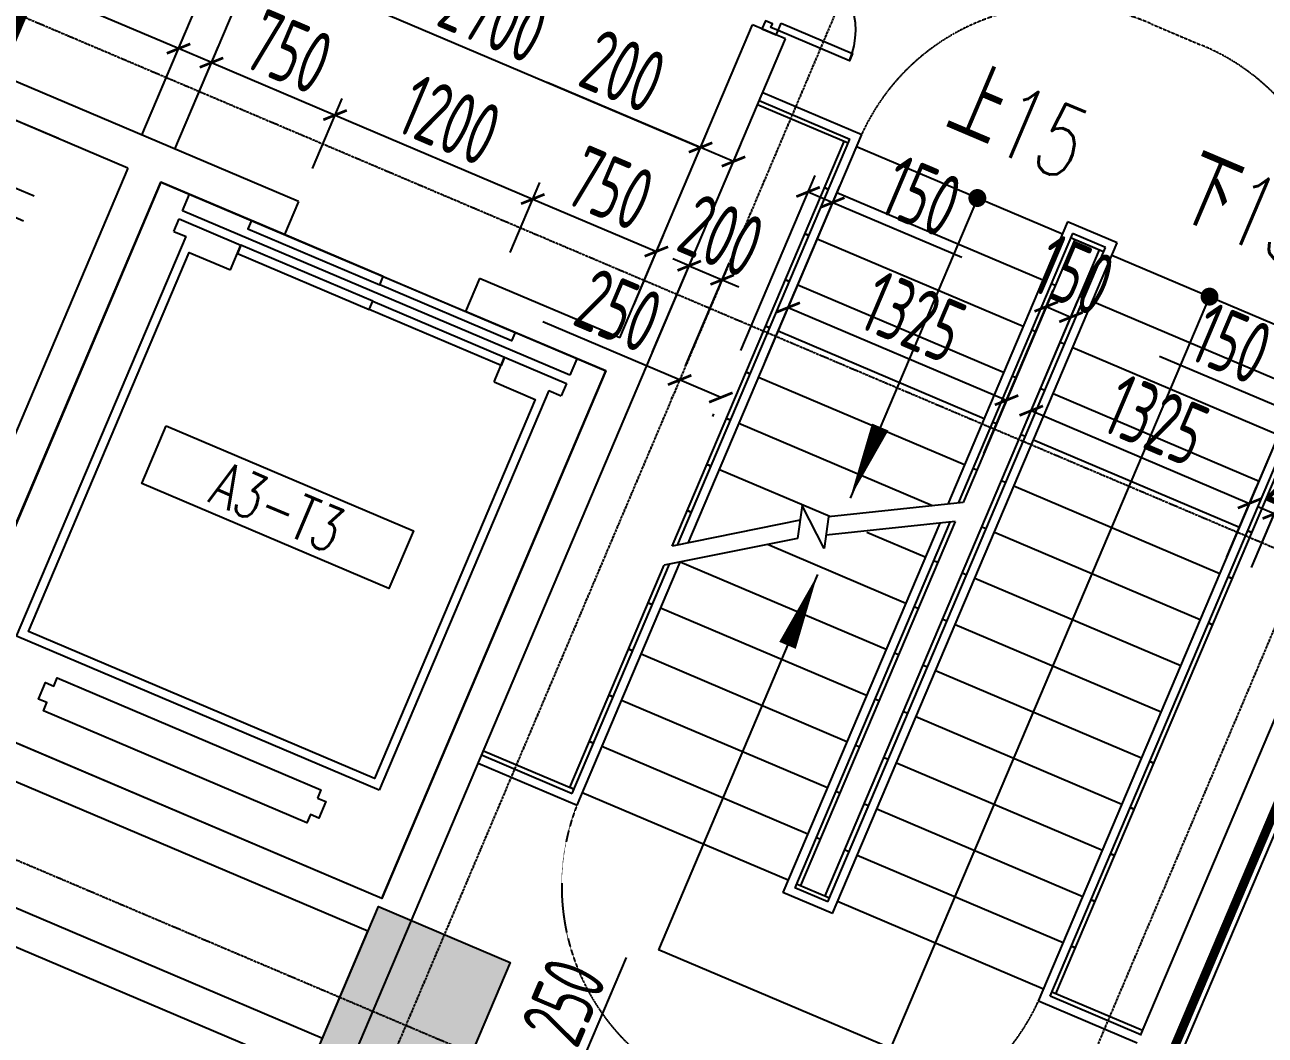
# Model space of a CAD drawing. Extents: x -3523 to 12007717, y -6694179 to 21431.
# Drawn here: x 11976031 to 11982960, y -6436198 to -6430555 of the extents above; entities that cross this region are included whole.
import ezdxf
from ezdxf.enums import TextEntityAlignment as Align
from ezdxf.xclip import XClip

# ---------------------------------------------------------------- set-up
doc = ezdxf.new("R2010")
doc.units = 0
doc.header["$LTSCALE"] = 10
doc.header["$MEASUREMENT"] = 0
doc.header["$XCLIPFRAME"] = 0
for name, pattern in [('A3-RG-axis-100$0$CENTER', [2, 1.25, -0.25, 0.25, -0.25]), ('A3-RI-4F$0$DASH', [0.35, 0.25, -0.1]), ('A3-RV-4F$0$HIDDEN2', [0.1875, 0.125, -0.0625]), ('DASHED2', [0.375, 0.25, -0.125])]:
    doc.linetypes.add(name, pattern=pattern)
for name, color, linetype in [('A-CLOD', 200, 'Continuous'), ('A3-RB-4F-100$0$A-DIMS-100', 1, 'Continuous'), ('A3-RG-axis-100$0$A-GRID', 1, 'A3-RG-axis-100$0$CENTER'), ('A3-RI-4F$0$$0$A-DIMS-150', 1, 'Continuous'), ('A3-RI-4F$0$A-DOOR', 32, 'Continuous'), ('A3-RI-4F$0$A-EVTR', 3, 'Continuous'), ('A3-RI-4F$0$A-FLOR', 2, 'Continuous'), ('A3-RI-4F$0$A-WALL', 7, 'Continuous'), ('A3-RI-4F$0$A-WALL-FINI', 95, 'Continuous'), ('A3-RS-1F$0$A-HATH-GRAY', 8, 'Continuous'), ('A3-RS-1F$0$A-WALL', 7, 'Continuous'), ('A3-RV-4F$0$A-STRS', 50, 'Continuous'), ('A3-RV-4F$0$A-STRS-HRAL', 80, 'Continuous'), ('A3-RV-4F$0$A-SYMB-STRS', 1, 'Continuous'), ('A3-SYMB-4F-100$0$A-SYMB', 4, 'Continuous'), ('A3-SYMB-4F-100$0$A-SYMB-NAME', 4, 'Continuous'), ('A3-SYMB-4F-100$0$A-SYMB-NAME-E', 4, 'Continuous'), ('A3-SYMB-4F-100$0$A-SYMB-NUMB-T', 4, 'Continuous'), ('A3-SYMB-4F-100$0$A-SYMB-STRS', 1, 'Continuous')]:
    doc.layers.add(name, color=color, linetype=linetype)
doc.styles.add('A3-RB-4F-100$0$XD2008', font='xd-hzs.shx', dxfattribs={"width": 0.7, "bigfont": 'xd-hztxt.shx'})
doc.styles.add('A3-RI-4F$0$Standard', font='')
doc.styles.add('A3-SYMB-4F-100$0$ECADI-TXT', font='simplex.shx', dxfattribs={"bigfont": 'hztxt.shx'})
doc.styles.get('A3-RI-4F$0$Standard').set_extended_font_data('SimSun')
doc.dimstyles.new('A3-RB-4F-100$0$XD100$0', dxfattribs={"dimscale": 100, "dimtxt": 3.5, "dimasz": 1, "dimexe": 1, "dimexo": 2, "dimgap": 0.5, "dimtad": 1, "dimdec": 0, "dimdsep": 46, "dimtxsty": 'A3-RB-4F-100$0$XD2008', "dimblk1": 'A3-RB-4F-100$0$_ARCHTICK', "dimblk2": 'A3-RB-4F-100$0$_ARCHTICK', "dimsah": 1, "dimcen": 2.5, "dimclrt": 4, "dimaunit": 1, "dimadec": 0, "dimazin": 0, "dimtfac": 1, "dimtdec": 0, "dimtix": 1, "dimtmove": 0, "dimatfit": 3, "dimfxl": 0, "dimtolj": 1, "dimtzin": 0, "dimarcsym": 0})

# ---------------------------------------------------------------- blocks, each defined once
blk = doc.blocks.new('A3-RI-4F$0$kt1')
at = {"layer": 'A3-RI-4F$0$A-EVTR', "color": 3}
for p, q in [((1382.1, 3669.5), (1469.3, 3718.4)), ((1273, 3608.4), (1338.5, 3645.1)), ((1273, 3608.4), (1309.7, 3543)), ((1338.5, 3645.1), (1521.8, 3318)), ((2531.3, 1619.7), (1382.1, 3669.5)), ((-805.6, 2357.1), (1309.7, 3543)), ((1391, 3244.6), (1521.8, 3318)), ((270.3, 438.1), (-805.6, 2357.1)), ((2173.4, 1849), (2304.3, 1922.3)), ((2304.3, 1922.3), (2487.6, 1595.2)), ((2618.5, 1668.6), (2531.3, 1619.7)), ((2385.5, 1624), (270.3, 438.1)), ((2385.5, 1624), (2422.2, 1558.6)), ((2487.6, 1595.2), (2422.2, 1558.6))]:
    blk.add_line(p, q, dxfattribs=at)
for points in [[(-1407.6, 2306.2), (1383.7, 3871.1), (2704.1, 1515.9), (-87.2, -48.9)], [(2000.3, 2669.1), (2043.9, 2693.5), (1652.7, 3391.3), (1609.1, 3366.9)], [(1869.4, 2595.7), (1913, 2620.2), (1521.8, 3318), (1478.2, 3293.5)], [(2000.3, 2669.1), (2043.9, 2693.5), (2435.1, 1995.7), (2391.5, 1971.2)], [(1869.4, 2595.7), (1913, 2620.2), (2304.3, 1922.3), (2260.6, 1897.9)], [(-29.1, 614.2), (-4.6, 570.6), (-91.9, 521.7), (-116.3, 565.3), (-159.9, 540.9), (-942.3, 1936.5), (-898.7, 1961), (-923.2, 2004.6), (-836, 2053.5), (-811.5, 2009.9), (-767.9, 2034.3), (14.5, 638.7)]]:
    blk.add_lwpolyline(points, close=True, dxfattribs=at)
blk.add_lwpolyline([(2173.4, 1849), (2295.7, 1630.9), (289.4, 506.2), (-737.5, 2338), (1268.7, 3462.7), (1391, 3244.6)], dxfattribs=at)
blk = doc.blocks.new('A3-RI-4F$0$J-子母门-1300')
for points in [[(-72.9, 86.7), (-72.9, 899.2), (-29.6, 899.2), (-29.6, 86.7)], [(1129.6, 86.7), (1129.6, 520), (1172.9, 520), (1172.9, 86.7)], [(-100, 86.7), (-72.9, 86.7), (-72.9, 43.3), (-51.2, 43.3), (-51.2, 0), (-100, 0)], [(1200, 86.7), (1172.9, 86.7), (1172.9, 43.3), (1151.2, 43.3), (1151.2, 0), (1200, 0)]]:
    blk.add_lwpolyline(points, close=True)
for centre, radius, start, end in [((-72.9, 86.7), 812.5, 0, 90), ((1172.9, 86.7), 433.3, 90, 180)]:
    blk.add_arc(centre, radius, start, end)
at = {"layer": 'Defpoints', "style": 'A3-RI-4F$0$Standard'}
blk.add_text('1300', height=175, rotation=360, dxfattribs=at).set_placement((104.6, 72))
blk = doc.blocks.new('A3-RI-4F')
at = {"layer": 'A3-RI-4F$0$$0$A-DIMS-150'}
blk.add_line((11981896.5, -6431753.9), (11982034.6, -6431812.5), dxfattribs=at)
at = {"layer": 'A3-RI-4F$0$A-FLOR', "linetype": 'A3-RI-4F$0$DASH', "const_width": 50}
blk.add_lwpolyline([(11907835.3, -6369053.3), (11897656.1, -6393034), (11898128.3, -6393234.3, -0.084697), (11913933.8, -6391266.8), (11915314, -6394764.5, -0.031408), (11917936.9, -6393922), (11918378.7, -6395666.9), (11918415.6, -6395812.3, -0.137995), (11924069.8, -6395802.9), (11938272.6, -6400392.8, -0.63707), (11939156.2, -6407589.3), (11916413.2, -6421800.6), (11915152.9, -6424769.9), (11915014, -6425097), (11914547.2, -6426196.6), (11920044.1, -6428529.9), (11921412.2, -6425308.5), (11977074.7, -6448935.7), (11985123.7, -6429973.3), (11973295.2, -6424952.4), (11972791.6, -6425444.7)], format="xyb", dxfattribs=at)
at = {"layer": 'A3-RI-4F$0$A-WALL'}
for p, q in [((11977559.2, -6431542.3), (11973969.3, -6430018.5)), ((11976606.6, -6431355.2), (11973891.1, -6430202.6)), ((11979354.3, -6432304.3), (11980096.7, -6430555.3)), ((11980280.8, -6430633.5), (11980096.7, -6430555.3)), ((11977877.8, -6436294.6), (11980280.8, -6430633.5)), ((11976606.6, -6431355.2), (11975024.2, -6435083.3)), ((11976790.7, -6431433.4), (11975540.4, -6434379)), ((11977481.1, -6431726.4), (11976790.7, -6431433.4)), ((11977559.2, -6431542.3), (11977481.1, -6431726.4)), ((11982263.1, -6436200.6), (11984080, -6431920.3)), ((11978571.8, -6431972.1), (11978493.6, -6432156.2)), ((11979354.3, -6432304.3), (11978571.8, -6431972.1)), ((11982447.2, -6436278.8), (11984264.1, -6431998.4)), ((11979276.2, -6432488.4), (11978493.6, -6432156.2)), ((11978025.8, -6435434), (11979276.2, -6432488.4)), ((11977615.6, -6436400.5), (11971908.3, -6433978)), ((11978025.8, -6435434), (11975540.4, -6434379)), ((11977947.7, -6435618.1), (11975462.2, -6434563.1)), ((11977693.7, -6436216.4), (11975208.3, -6435161.4)), ((11977537.4, -6436584.7), (11977947.7, -6435618.1))]:
    blk.add_line(p, q, dxfattribs=at)
at = {"layer": 'A3-RI-4F$0$A-WALL-FINI'}
blk.add_line((11978754, -6445107.5), (11983657.6, -6433555.2), dxfattribs=at)
at = {"layer": 'A3-RI-4F$0$A-DOOR', "rotation": 247.0000000036505}
blk.add_blockref('A3-RI-4F$0$J-子母门-1300', (11980617.7, -6429472.9), dxfattribs=at)
at = {"layer": 'A3-RI-4F$0$A-EVTR', "color": 3, "rotation": 37.72285171997667}
blk.add_blockref('A3-RI-4F$0$kt1', (11978064.7, -6435342), dxfattribs=at)
blk = doc.blocks.new('A3-RG-axis-100')
at = {"layer": 'A3-RG-axis-100$0$A-GRID'}
for p, q in [((11907163.4, -6401280.8), (11992184.7, -6437370.3)), ((11984625.5, -6420909.8), (11976733.4, -6439502.5)), ((11987939.3, -6422316.5), (11976921.4, -6448273.1)), ((11972636.5, -6433798.2), (11990485, -6441374.5))]:
    blk.add_line(p, q, dxfattribs=at)
blk = doc.blocks.new('A3-SYMB-4F-100$0$ECADI-TAG-NAME')
at = {"layer": 'A3-SYMB-4F-100$0$A-SYMB-NAME', "style": 'A3-SYMB-4F-100$0$ECADI-TXT', "width": 0.7}
blk.add_attdef('CHINESENAME', (1.855, 1.528), '', height=4, dxfattribs=at)
at = {"layer": 'A3-SYMB-4F-100$0$A-SYMB-NAME-E', "style": 'A3-SYMB-4F-100$0$ECADI-TXT', "width": 0.7}
blk.add_attdef('ENGLISHLOW', (2.183, 6.956), '', height=2.5, dxfattribs=at)
blk = doc.blocks.new('A3-SYMB-4F-100$0$ECADI-TAG-CODE')
at = {"layer": 'A3-SYMB-4F-100$0$A-SYMB-NUMB-T', "color": 1}
blk.add_lwpolyline([(0, 3.5), (15, 3.5), (15, 0), (0, 0)], close=True, dxfattribs=at)
at = {"layer": 'A3-SYMB-4F-100$0$A-SYMB-NUMB-T', "style": 'A3-SYMB-4F-100$0$ECADI-TXT', "width": 0.7}
blk.add_attdef('CODE', text='', height=2.5, dxfattribs=at).set_placement((7.5, 1.75), align=Align.MIDDLE_CENTER)
blk = doc.blocks.new('A3-SYMB-4F-100')
at = {"layer": 'A3-SYMB-4F-100$0$A-SYMB', "xscale": 100.0000000100172, "yscale": 100.0000000002329, "zscale": 100, "rotation": 337}
blk.add_blockref('A3-SYMB-4F-100$0$ECADI-TAG-CODE', (11976684.5, -6433116.8), dxfattribs=at).add_auto_attribs({'CODE': 'A3-T3'})
at = {"layer": 'A3-SYMB-4F-100$0$A-SYMB-STRS'}
ref = blk.add_blockref('A3-SYMB-4F-100$0$ECADI-TAG-NAME', (11980926.4, -6431205.6, 0), dxfattribs=dict(at, xscale=100, yscale=100, rotation=337))
ref.add_attrib('CHINESENAME', '上15', (11981156.9, -6431137.5, 0), dxfattribs={"height": 400, "rotation": 337, "style": 'A3-SYMB-4F-100$0$ECADI-TXT', "width": 0.7})
ref = blk.add_blockref('A3-SYMB-4F-100$0$ECADI-TAG-NAME', (11982212.7, -6431690.6, 0), dxfattribs=dict(at, xscale=100, yscale=100, rotation=337))
ref.add_attrib('CHINESENAME', '下15', (11982443.2, -6431622.5, 0), dxfattribs={"height": 400, "rotation": 337, "style": 'A3-SYMB-4F-100$0$ECADI-TXT', "width": 0.7})
blk = doc.blocks.new('A3-RB-4F-100$0$_ARCHTICK')
at = {"color": 0, "linetype": 'ByBlock', "const_width": 0.15}
blk.add_lwpolyline([(-0.5, -0.5), (0.5, 0.5)], dxfattribs=at)
blk = doc.blocks.new('*D2941')
at = {"layer": 'A3-RB-4F-100$0$A-DIMS-100', "color": 0, "lineweight": -2}
for p, q in [((11976889.8, -6430688.3), (11976033.8, -6430324.9)), ((11976763, -6430987.1), (11976928.9, -6430596.2)), ((11977073.9, -6430766.4), (11976889.8, -6430688.3)), ((11976947.1, -6431065.2), (11977113, -6430674.4))]:
    blk.add_line(p, q, dxfattribs=at)
at = {"layer": 'Defpoints', "color": 0}
for p in [(11977073.9, -6430766.4), (11976684.8, -6431171.2), (11976868.9, -6431249.3)]:
    blk.add_point(p, dxfattribs=at)
at = {"layer": 'A3-RB-4F-100$0$A-DIMS-100', "color": 0, "lineweight": -2, "xscale": 100, "yscale": 100, "zscale": 100}
for p, rotation in [((11976889.8, -6430688.3), 156.9999999999869), ((11977073.9, -6430766.4), 336.9999999999869)]:
    blk.add_blockref('A3-RB-4F-100$0$_ARCHTICK', p, dxfattribs=dict(at, rotation=rotation))
at = {"layer": 'A3-RB-4F-100$0$A-DIMS-100', "color": 4, "insert": (11976457.7, -6430260.4), "char_height": 350, "attachment_point": 5, "rotation": 337, "style": 'A3-RB-4F-100$0$XD2008'}
blk.add_mtext('\\A1;200', dxfattribs=at)
blk = doc.blocks.new('*D2943')
at = {"layer": 'A3-RB-4F-100$0$A-DIMS-100', "color": 0, "lineweight": -2}
for p, q in [((11976684.8, -6431171.2), (11977175.5, -6430015.4)), ((11976868.9, -6431249.3), (11977359.6, -6430093.5)), ((11977136.4, -6430107.4), (11977044.3, -6430068.3)), ((11977320.5, -6430185.5), (11977136.4, -6430107.4)), ((11977320.5, -6430185.5), (11977412.5, -6430224.6))]:
    blk.add_line(p, q, dxfattribs=at)
at = {"layer": 'Defpoints', "color": 0}
for p in [(11977136.4, -6430107.4), (11976606.7, -6431355.3), (11976790.8, -6431433.4)]:
    blk.add_point(p, dxfattribs=at)
at = {"layer": 'A3-RB-4F-100$0$A-DIMS-100', "color": 0, "lineweight": -2, "xscale": 100, "yscale": 100, "zscale": 100}
for p, rotation in [((11977136.4, -6430107.4), 336.9999999999054), ((11977320.5, -6430185.5), 156.9999999999054)]:
    blk.add_blockref('A3-RB-4F-100$0$_ARCHTICK', p, dxfattribs=dict(at, rotation=rotation))
at = {"layer": 'A3-RB-4F-100$0$A-DIMS-100', "color": 4, "insert": (11977316.3, -6429939.4), "char_height": 350, "attachment_point": 5, "rotation": 337, "style": 'A3-RB-4F-100$0$XD2008'}
blk.add_mtext('\\A1;200', dxfattribs=at)
blk = doc.blocks.new('*D2980')
at = {"layer": 'A3-RB-4F-100$0$A-DIMS-100', "color": 0, "lineweight": -2}
for p, q in [((11984495.3, -6432857), (11985139.6, -6433130.5)), ((11983515.9, -6436699.8), (11985047.6, -6433091.4)), ((11982963.6, -6436465.4), (11983607.9, -6436738.9))]:
    blk.add_line(p, q, dxfattribs=at)
at = {"layer": 'Defpoints', "color": 0}
for p in [(11984311.2, -6432778.8), (11985047.6, -6433091.4), (11982779.5, -6436387.2)]:
    blk.add_point(p, dxfattribs=at)
at = {"layer": 'A3-RB-4F-100$0$A-DIMS-100', "color": 0, "lineweight": -2, "xscale": 100, "yscale": 100, "zscale": 100}
for p, rotation in [((11985047.6, -6433091.4), 66.99999999943901), ((11983515.9, -6436699.8), 246.999999999439)]:
    blk.add_blockref('A3-RB-4F-100$0$_ARCHTICK', p, dxfattribs=dict(at, rotation=rotation))
at = {"layer": 'A3-RB-4F-100$0$A-DIMS-100', "color": 4, "insert": (11984074.6, -6434807.7), "char_height": 350, "attachment_point": 5, "rotation": 67, "style": 'A3-RB-4F-100$0$XD2008'}
blk.add_mtext('\\A1;3920', dxfattribs=at)
blk = doc.blocks.new('*D2984')
at = {"layer": 'A3-RB-4F-100$0$A-DIMS-100', "color": 0, "lineweight": -2}
for p, q in [((11976947.1, -6431065.2), (11977113, -6430674.4)), ((11977073.9, -6430766.4), (11977764.2, -6431059.4)), ((11977637.4, -6431358.2), (11977803.3, -6430967.4))]:
    blk.add_line(p, q, dxfattribs=at)
at = {"layer": 'Defpoints', "color": 0}
for p in [(11977764.2, -6431059.4), (11976868.9, -6431249.3), (11977559.2, -6431542.3)]:
    blk.add_point(p, dxfattribs=at)
at = {"layer": 'A3-RB-4F-100$0$A-DIMS-100', "color": 0, "lineweight": -2, "xscale": 100, "yscale": 100, "zscale": 100}
for p, rotation in [((11977073.9, -6430766.4), 156.9999999999271), ((11977764.2, -6431059.4), 336.9999999999271)]:
    blk.add_blockref('A3-RB-4F-100$0$_ARCHTICK', p, dxfattribs=dict(at, rotation=rotation))
at = {"layer": 'A3-RB-4F-100$0$A-DIMS-100', "color": 4, "insert": (11977507, -6430705.8), "char_height": 350, "attachment_point": 5, "rotation": 337, "style": 'A3-RB-4F-100$0$XD2008'}
blk.add_mtext('\\A1;750', dxfattribs=at)
blk = doc.blocks.new('*D2985')
at = {"layer": 'A3-RB-4F-100$0$A-DIMS-100', "color": 0, "lineweight": -2}
for p, q in [((11977637.4, -6431358.2), (11977803.3, -6430967.4)), ((11977764.2, -6431059.4), (11978868.8, -6431528.3)), ((11978742, -6431827.1), (11978907.9, -6431436.3))]:
    blk.add_line(p, q, dxfattribs=at)
at = {"layer": 'Defpoints', "color": 0}
for p in [(11977559.2, -6431542.3), (11978868.8, -6431528.3), (11978663.8, -6432011.2)]:
    blk.add_point(p, dxfattribs=at)
at = {"layer": 'A3-RB-4F-100$0$A-DIMS-100', "color": 0, "lineweight": -2, "xscale": 100, "yscale": 100, "zscale": 100}
for p, rotation in [((11977764.2, -6431059.4), 156.9999999999574), ((11978868.8, -6431528.3), 336.9999999999574)]:
    blk.add_blockref('A3-RB-4F-100$0$_ARCHTICK', p, dxfattribs=dict(at, rotation=rotation))
at = {"layer": 'A3-RB-4F-100$0$A-DIMS-100', "color": 4, "insert": (11978404.4, -6431086.8), "char_height": 350, "attachment_point": 5, "rotation": 337, "style": 'A3-RB-4F-100$0$XD2008'}
blk.add_mtext('\\A1;1200', dxfattribs=at)
blk = doc.blocks.new('*D2986')
at = {"layer": 'A3-RB-4F-100$0$A-DIMS-100', "color": 0, "lineweight": -2}
for p, q in [((11978742, -6431827.1), (11978907.9, -6431436.3)), ((11978868.8, -6431528.3), (11979559.3, -6431821.4)), ((11979432.5, -6432120.2), (11979598.4, -6431729.4))]:
    blk.add_line(p, q, dxfattribs=at)
at = {"layer": 'Defpoints', "color": 0}
for p in [(11979559.3, -6431821.4), (11978663.8, -6432011.2), (11979354.3, -6432304.3)]:
    blk.add_point(p, dxfattribs=at)
at = {"layer": 'A3-RB-4F-100$0$A-DIMS-100', "color": 0, "lineweight": -2, "xscale": 100, "yscale": 100, "zscale": 100}
for p, rotation in [((11978868.8, -6431528.3), 156.9999999999621), ((11979559.3, -6431821.4), 336.999999999962)]:
    blk.add_blockref('A3-RB-4F-100$0$_ARCHTICK', p, dxfattribs=dict(at, rotation=rotation))
at = {"layer": 'A3-RB-4F-100$0$A-DIMS-100', "color": 4, "insert": (11979302, -6431467.8), "char_height": 350, "attachment_point": 5, "rotation": 337, "style": 'A3-RB-4F-100$0$XD2008'}
blk.add_mtext('\\A1;750', dxfattribs=at)
blk = doc.blocks.new('*D2987')
at = {"layer": 'A3-RB-4F-100$0$A-DIMS-100', "color": 0, "lineweight": -2}
for p, q in [((11976868.9, -6431249.3), (11977359.6, -6430093.5)), ((11977320.5, -6430185.6), (11979805.9, -6431240.5)), ((11979354.3, -6432304.3), (11979844.9, -6431148.5))]:
    blk.add_line(p, q, dxfattribs=at)
at = {"layer": 'Defpoints', "color": 0}
for p in [(11979805.9, -6431240.5), (11976790.8, -6431433.4), (11979276.2, -6432488.4)]:
    blk.add_point(p, dxfattribs=at)
at = {"layer": 'A3-RB-4F-100$0$A-DIMS-100', "color": 0, "lineweight": -2, "xscale": 100, "yscale": 100, "zscale": 100}
for p, rotation in [((11977320.5, -6430185.6), 156.9996209030035), ((11979805.9, -6431240.5), 336.9996209030035)]:
    blk.add_blockref('A3-RB-4F-100$0$_ARCHTICK', p, dxfattribs=dict(at, rotation=rotation))
at = {"layer": 'A3-RB-4F-100$0$A-DIMS-100', "color": 4, "insert": (11978651.1, -6430505.9), "char_height": 350, "attachment_point": 5, "rotation": 336.99962, "style": 'A3-RB-4F-100$0$XD2008'}
blk.add_mtext('\\A1;2700', dxfattribs=at)
blk = doc.blocks.new('*D2988')
at = {"layer": 'A3-RB-4F-100$0$A-DIMS-100', "color": 0, "lineweight": -2}
for p, q in [((11979805.9, -6431240.6), (11978949.8, -6430877.2)), ((11979354.3, -6432304.3), (11979844.9, -6431148.5)), ((11979538.4, -6432382.5), (11980029, -6431226.7)), ((11979990, -6431318.7), (11979805.9, -6431240.6))]:
    blk.add_line(p, q, dxfattribs=at)
at = {"layer": 'Defpoints', "color": 0}
for p in [(11979990, -6431318.7), (11979276.2, -6432488.4), (11979460.3, -6432566.6)]:
    blk.add_point(p, dxfattribs=at)
at = {"layer": 'A3-RB-4F-100$0$A-DIMS-100', "color": 0, "lineweight": -2, "xscale": 100, "yscale": 100, "zscale": 100}
for p, rotation in [((11979805.9, -6431240.6), 156.9992418059398), ((11979990, -6431318.7), 336.9992418059397)]:
    blk.add_blockref('A3-RB-4F-100$0$_ARCHTICK', p, dxfattribs=dict(at, rotation=rotation))
at = {"layer": 'A3-RB-4F-100$0$A-DIMS-100', "color": 4, "insert": (11979373.7, -6430812.7), "char_height": 350, "attachment_point": 5, "rotation": 336.99924, "style": 'A3-RB-4F-100$0$XD2008'}
blk.add_mtext('\\A1;200', dxfattribs=at)
blk = doc.blocks.new('*D2989')
at = {"layer": 'A3-RB-4F-100$0$A-DIMS-100', "color": 0, "lineweight": -2}
for p, q in [((11979538.4, -6432382.5), (11979781.9, -6431808.8)), ((11979742.9, -6431900.8), (11979650.8, -6431861.7)), ((11979722.5, -6432460.6), (11979966, -6431886.9)), ((11979742.9, -6431900.8), (11979927, -6431979)), ((11979927, -6431979), (11980019, -6432018))]:
    blk.add_line(p, q, dxfattribs=at)
at = {"layer": 'Defpoints', "color": 0}
for p in [(11979927, -6431979), (11979460.3, -6432566.6), (11979644.4, -6432644.7)]:
    blk.add_point(p, dxfattribs=at)
at = {"layer": 'A3-RB-4F-100$0$A-DIMS-100', "color": 0, "lineweight": -2, "xscale": 100, "yscale": 100, "zscale": 100}
for p, rotation in [((11979742.9, -6431900.8), 336.9999999999054), ((11979927, -6431979), 156.9999999999054)]:
    blk.add_blockref('A3-RB-4F-100$0$_ARCHTICK', p, dxfattribs=dict(at, rotation=rotation))
at = {"layer": 'A3-RB-4F-100$0$A-DIMS-100', "color": 4, "insert": (11979922.8, -6431732.8), "char_height": 350, "attachment_point": 5, "rotation": 337, "style": 'A3-RB-4F-100$0$XD2008'}
blk.add_mtext('\\A1;200', dxfattribs=at)
blk = doc.blocks.new('*D2990')
at = {"layer": 'A3-RB-4F-100$0$A-DIMS-100', "color": 0, "lineweight": -2}
for p, q in [((11979689.2, -6432539), (11978925.2, -6432214.7)), ((11979919.3, -6432636.7), (11979689.2, -6432539)), ((11979644.4, -6432644.7), (11979650.2, -6432631.1)), ((11979874.5, -6432742.4), (11979880.3, -6432728.7))]:
    blk.add_line(p, q, dxfattribs=at)
at = {"layer": 'Defpoints', "color": 0}
for p in [(11979722.5, -6432460.6), (11979952.6, -6432558.3), (11979919.3, -6432636.7)]:
    blk.add_point(p, dxfattribs=at)
at = {"layer": 'A3-RB-4F-100$0$A-DIMS-100', "color": 0, "lineweight": -2, "xscale": 100, "yscale": 100, "zscale": 100}
for p, rotation in [((11979689.2, -6432539), 157.0000000000508), ((11979919.3, -6432636.7), 337.0000000000508)]:
    blk.add_blockref('A3-RB-4F-100$0$_ARCHTICK', p, dxfattribs=dict(at, rotation=rotation))
at = {"layer": 'A3-RB-4F-100$0$A-DIMS-100', "color": 4, "insert": (11979349.1, -6432150.2), "char_height": 350, "attachment_point": 5, "rotation": 337, "style": 'A3-RB-4F-100$0$XD2008'}
blk.add_mtext('\\A1;250', dxfattribs=at)
blk = doc.blocks.new('*D2991')
at = {"layer": 'A3-RB-4F-100$0$A-DIMS-100', "color": 0, "lineweight": -2}
for p, q in [((11980030.8, -6432374.2), (11980445.8, -6431396.5)), ((11980168.9, -6432432.8), (11980583.9, -6431455.1)), ((11980406.7, -6431488.5), (11980544.8, -6431547.1)), ((11980544.8, -6431547.1), (11981265.9, -6431853.2))]:
    blk.add_line(p, q, dxfattribs=at)
at = {"layer": 'Defpoints', "color": 0}
for p in [(11980544.8, -6431547.1), (11979952.6, -6432558.3), (11980090.7, -6432616.9)]:
    blk.add_point(p, dxfattribs=at)
at = {"layer": 'A3-RB-4F-100$0$A-DIMS-100', "color": 0, "lineweight": -2, "xscale": 100, "yscale": 100, "zscale": 100}
for p, rotation in [((11980406.7, -6431488.5), 156.9999999997012), ((11980544.8, -6431547.1), 336.9999999997012)]:
    blk.add_blockref('A3-RB-4F-100$0$_ARCHTICK', p, dxfattribs=dict(at, rotation=rotation))
at = {"layer": 'A3-RB-4F-100$0$A-DIMS-100', "color": 4, "insert": (11981039.3, -6431512.6), "char_height": 350, "attachment_point": 5, "rotation": 337, "style": 'A3-RB-4F-100$0$XD2008'}
blk.add_mtext('\\A1;150', dxfattribs=at)
blk = doc.blocks.new('*D2992')
at = {"layer": 'A3-RB-4F-100$0$A-DIMS-100', "color": 0, "lineweight": -2}
for p, q in [((11980168.9, -6432432.8), (11980334.8, -6432041.9)), ((11980295.7, -6432134), (11981515.4, -6432651.7)), ((11981388.5, -6432950.5), (11981554.4, -6432559.6))]:
    blk.add_line(p, q, dxfattribs=at)
at = {"layer": 'Defpoints', "color": 0}
for p in [(11980090.7, -6432616.9), (11981515.4, -6432651.7), (11981310.4, -6433134.6)]:
    blk.add_point(p, dxfattribs=at)
at = {"layer": 'A3-RB-4F-100$0$A-DIMS-100', "color": 0, "lineweight": -2, "xscale": 100, "yscale": 100, "zscale": 100}
for p, rotation in [((11980295.7, -6432134), 156.9999999999551), ((11981515.4, -6432651.7), 336.9999999999551)]:
    blk.add_blockref('A3-RB-4F-100$0$_ARCHTICK', p, dxfattribs=dict(at, rotation=rotation))
at = {"layer": 'A3-RB-4F-100$0$A-DIMS-100', "color": 4, "insert": (11980993.4, -6432185.7), "char_height": 350, "attachment_point": 5, "rotation": 337, "style": 'A3-RB-4F-100$0$XD2008'}
blk.add_mtext('\\A1;1325', dxfattribs=at)
blk = doc.blocks.new('*D2993')
at = {"layer": 'A3-RB-4F-100$0$A-DIMS-100', "color": 0, "lineweight": -2}
for p, q in [((11981388.5, -6432950.5), (11981776.2, -6432037.3)), ((11981526.6, -6433009.1), (11981914.3, -6432095.9)), ((11981737.1, -6432129.3), (11981875.2, -6432187.9))]:
    blk.add_line(p, q, dxfattribs=at)
at = {"layer": 'Defpoints', "color": 0}
for p in [(11981875.2, -6432187.9), (11981310.4, -6433134.6), (11981448.5, -6433193.2)]:
    blk.add_point(p, dxfattribs=at)
at = {"layer": 'A3-RB-4F-100$0$A-DIMS-100', "color": 0, "lineweight": -2, "xscale": 100, "yscale": 100, "zscale": 100}
for p, rotation in [((11981737.1, -6432129.3), 157.000000000096), ((11981875.2, -6432187.9), 337.000000000096)]:
    blk.add_blockref('A3-RB-4F-100$0$_ARCHTICK', p, dxfattribs=dict(at, rotation=rotation))
at = {"layer": 'A3-RB-4F-100$0$A-DIMS-100', "color": 4, "insert": (11981894.1, -6431951.5), "char_height": 350, "attachment_point": 5, "rotation": 337, "style": 'A3-RB-4F-100$0$XD2008'}
blk.add_mtext('\\A1;150', dxfattribs=at)
blk = doc.blocks.new('*D3012')
at = {"layer": 'A3-RB-4F-100$0$A-DIMS-100', "color": 0, "lineweight": -2}
for p, q in [((11981526.6, -6433009.1), (11981692.5, -6432618.2)), ((11981653.4, -6432710.3), (11982873.1, -6433228)), ((11982746.3, -6433526.8), (11982912.2, -6433136))]:
    blk.add_line(p, q, dxfattribs=at)
at = {"layer": 'Defpoints', "color": 0}
for p in [(11981448.5, -6433193.2), (11982873.1, -6433228), (11982668.1, -6433710.9)]:
    blk.add_point(p, dxfattribs=at)
at = {"layer": 'A3-RB-4F-100$0$A-DIMS-100', "color": 0, "lineweight": -2, "xscale": 100, "yscale": 100, "zscale": 100}
for p, rotation in [((11981653.4, -6432710.3), 156.9999999999391), ((11982873.1, -6433228), 336.9999999999391)]:
    blk.add_blockref('A3-RB-4F-100$0$_ARCHTICK', p, dxfattribs=dict(at, rotation=rotation))
at = {"layer": 'A3-RB-4F-100$0$A-DIMS-100', "color": 4, "insert": (11982351.2, -6432762), "char_height": 350, "attachment_point": 5, "rotation": 337, "style": 'A3-RB-4F-100$0$XD2008'}
blk.add_mtext('\\A1;1325', dxfattribs=at)
blk = doc.blocks.new('*D3013')
at = {"layer": 'A3-RB-4F-100$0$A-DIMS-100', "color": 0, "lineweight": -2}
for p, q in [((11983091.5, -6432713.5), (11982370.4, -6432407.4)), ((11982746.3, -6433526.8), (11983130.6, -6432621.5)), ((11982884.3, -6433585.4), (11983268.7, -6432680.1)), ((11983229.6, -6432772.1), (11983091.5, -6432713.5))]:
    blk.add_line(p, q, dxfattribs=at)
at = {"layer": 'Defpoints', "color": 0}
for p in [(11983229.6, -6432772.1), (11982668.1, -6433710.9), (11982806.2, -6433769.5)]:
    blk.add_point(p, dxfattribs=at)
at = {"layer": 'A3-RB-4F-100$0$A-DIMS-100', "color": 0, "lineweight": -2, "xscale": 100, "yscale": 100, "zscale": 100}
for p, rotation in [((11983091.5, -6432713.5), 156.9999999998308), ((11983229.6, -6432772.1), 336.9999999998308)]:
    blk.add_blockref('A3-RB-4F-100$0$_ARCHTICK', p, dxfattribs=dict(at, rotation=rotation))
at = {"layer": 'A3-RB-4F-100$0$A-DIMS-100', "color": 4, "insert": (11982772.9, -6432333.8), "char_height": 350, "attachment_point": 5, "rotation": 337, "style": 'A3-RB-4F-100$0$XD2008'}
blk.add_mtext('\\A1;150', dxfattribs=at)
blk = doc.blocks.new('*D3014')
at = {"layer": 'A3-RB-4F-100$0$A-DIMS-100', "color": 0, "lineweight": -2}
for p, q in [((11982884.3, -6433585.4), (11983050.3, -6433194.6)), ((11983011.2, -6433286.6), (11982919.1, -6433247.6)), ((11983011.2, -6433286.6), (11983241.3, -6433384.3)), ((11983114.5, -6433683.1), (11983280.4, -6433292.3)), ((11983241.3, -6433384.3), (11983333.4, -6433423.4))]:
    blk.add_line(p, q, dxfattribs=at)
at = {"layer": 'Defpoints', "color": 0}
for p in [(11983241.3, -6433384.3), (11982806.2, -6433769.5), (11983036.3, -6433867.2)]:
    blk.add_point(p, dxfattribs=at)
at = {"layer": 'A3-RB-4F-100$0$A-DIMS-100', "color": 0, "lineweight": -2, "xscale": 100, "yscale": 100, "zscale": 100}
for p, rotation in [((11983011.2, -6433286.6), 336.9999999999137), ((11983241.3, -6433384.3), 156.9999999999137)]:
    blk.add_blockref('A3-RB-4F-100$0$_ARCHTICK', p, dxfattribs=dict(at, rotation=rotation))
at = {"layer": 'A3-RB-4F-100$0$A-DIMS-100', "color": 4, "insert": (11983214.2, -6433128.4), "char_height": 350, "attachment_point": 5, "rotation": 337, "style": 'A3-RB-4F-100$0$XD2008'}
blk.add_mtext('\\A1;250', dxfattribs=at)
blk = doc.blocks.new('*D3024')
at = {"layer": 'A3-RB-4F-100$0$A-DIMS-100', "color": 0, "lineweight": -2}
for p, q in [((11975313, -6430805.9), (11975652.5, -6430006.2)), ((11976219.5, -6431190.7), (11975220.9, -6430766.9)), ((11975176.2, -6431128.2), (11975313, -6430805.9)), ((11976082.7, -6431513), (11975084.1, -6431089.1))]:
    blk.add_line(p, q, dxfattribs=at)
at = {"layer": 'Defpoints', "color": 0}
for p in [(11975313, -6430805.9), (11976403.6, -6431268.9), (11976266.8, -6431591.2)]:
    blk.add_point(p, dxfattribs=at)
at = {"layer": 'A3-RB-4F-100$0$A-DIMS-100', "color": 0, "lineweight": -2, "xscale": 100, "yscale": 100, "zscale": 100}
for p, rotation in [((11975313, -6430805.9), 66.99962090582537), ((11975176.2, -6431128.2), 246.9996209058254)]:
    blk.add_blockref('A3-RB-4F-100$0$_ARCHTICK', p, dxfattribs=dict(at, rotation=rotation))
at = {"layer": 'A3-RB-4F-100$0$A-DIMS-100', "color": 4, "insert": (11975302.7, -6430254.3), "char_height": 350, "attachment_point": 5, "rotation": 66.99962, "style": 'A3-RB-4F-100$0$XD2008'}
blk.add_mtext('\\A1;350', dxfattribs=at)
blk = doc.blocks.new('*D3025')
at = {"layer": 'A3-RB-4F-100$0$A-DIMS-100', "color": 0, "lineweight": -2}
for p, q in [((11975677.3, -6431340.9), (11975716.4, -6431248.9)), ((11976082.7, -6431513), (11975585.2, -6431301.8)), ((11975618.7, -6431479), (11975677.3, -6431340.9)), ((11976024.1, -6431651.1), (11975526.6, -6431439.9)), ((11975618.7, -6431479), (11975579.6, -6431571))]:
    blk.add_line(p, q, dxfattribs=at)
at = {"layer": 'Defpoints', "color": 0}
for p in [(11975677.3, -6431340.9), (11976266.8, -6431591.2), (11976208.2, -6431729.2)]:
    blk.add_point(p, dxfattribs=at)
at = {"layer": 'A3-RB-4F-100$0$A-DIMS-100', "color": 0, "lineweight": -2, "xscale": 100, "yscale": 100, "zscale": 100}
for p, rotation in [((11975677.3, -6431340.9), 246.9996209057076), ((11975618.7, -6431479), 66.99962090570764)]:
    blk.add_blockref('A3-RB-4F-100$0$_ARCHTICK', p, dxfattribs=dict(at, rotation=rotation))
at = {"layer": 'A3-RB-4F-100$0$A-DIMS-100', "color": 4, "insert": (11975440.9, -6431322), "char_height": 350, "attachment_point": 5, "rotation": 66.99962, "style": 'A3-RB-4F-100$0$XD2008'}
blk.add_mtext('\\A1;150', dxfattribs=at)
blk = doc.blocks.new('*D3026')
at = {"layer": 'A3-RB-4F-100$0$A-DIMS-100', "color": 0, "lineweight": -2}
for p, q in [((11974563.7, -6433964.3), (11975618.7, -6431479)), ((11976024.1, -6431651.1), (11975526.6, -6431439.9)), ((11974969.1, -6434136.4), (11974471.6, -6433925.3))]:
    blk.add_line(p, q, dxfattribs=at)
at = {"layer": 'Defpoints', "color": 0}
for p in [(11975618.7, -6431479), (11976208.2, -6431729.2), (11975153.2, -6434214.6)]:
    blk.add_point(p, dxfattribs=at)
at = {"layer": 'A3-RB-4F-100$0$A-DIMS-100', "color": 0, "lineweight": -2, "xscale": 100, "yscale": 100, "zscale": 100}
for p, rotation in [((11975618.7, -6431479), 66.99962090579197), ((11974563.7, -6433964.3), 246.999620905792)]:
    blk.add_blockref('A3-RB-4F-100$0$_ARCHTICK', p, dxfattribs=dict(at, rotation=rotation))
at = {"layer": 'A3-RB-4F-100$0$A-DIMS-100', "color": 4, "insert": (11974884.1, -6432633.7), "char_height": 350, "attachment_point": 5, "rotation": 66.99962, "style": 'A3-RB-4F-100$0$XD2008'}
blk.add_mtext('\\A1;2700', dxfattribs=at)
blk = doc.blocks.new('*D2453')
at = {"layer": 'A3-RB-4F-100$0$A-DIMS-100', "color": 0, "lineweight": -2}
for p, q in [((11979067.1, -6436527.8), (11979391.4, -6435763.8)), ((11978969.4, -6436757.9), (11979067.1, -6436527.8)), ((11980210.4, -6437013.1), (11978975, -6436488.7)), ((11980112.8, -6437243.3), (11978877.3, -6436718.9))]:
    blk.add_line(p, q, dxfattribs=at)
at = {"layer": 'Defpoints', "color": 0}
for p in [(11979067.1, -6436527.8), (11980394.5, -6437091.3), (11980296.9, -6437321.4)]:
    blk.add_point(p, dxfattribs=at)
at = {"layer": 'A3-RB-4F-100$0$A-DIMS-100', "color": 0, "lineweight": -2, "xscale": 100, "yscale": 100, "zscale": 100}
for p, rotation in [((11979067.1, -6436527.8), 67.0000000001485), ((11978969.4, -6436757.9), 247.0000000001485)]:
    blk.add_blockref('A3-RB-4F-100$0$_ARCHTICK', p, dxfattribs=dict(at, rotation=rotation))
at = {"layer": 'A3-RB-4F-100$0$A-DIMS-100', "color": 4, "insert": (11979041.6, -6436011.9), "char_height": 350, "attachment_point": 5, "rotation": 67, "style": 'A3-RB-4F-100$0$XD2008'}
blk.add_mtext('\\A1;250', dxfattribs=at)
blk = doc.blocks.new('A3-RV-4F')
at = {"layer": 'A3-RV-4F$0$A-STRS'}
for p, q in [((11980630.8, -6431216.6), (11980124.5, -6431001.7)), ((11979648.1, -6433467.6), (11980607.8, -6431206.8)), ((11981827.4, -6431724.5), (11980676.7, -6431236.1)), ((11980521.4, -6431474.3), (11980498.4, -6431464.6)), ((11980498.4, -6431464.6), (11980521.4, -6431474.3)), ((11981718, -6431982.3), (11980567.3, -6431493.8)), ((11980412, -6431732.1), (11980389, -6431722.3)), ((11980389, -6431722.3), (11980412, -6431732.1)), ((11981608.6, -6432240), (11980457.9, -6431751.6)), ((11981896.5, -6431753.8), (11981272.8, -6433223.2)), ((11981873.5, -6431744.1), (11982057.6, -6431822.2)), ((11980502.9, -6435420.8), (11982034.6, -6431812.5)), ((11982103.6, -6431841.8), (11983254.2, -6432330.2)), ((11980302.6, -6431989.8), (11980279.6, -6431980.1)), ((11980279.6, -6431980.1), (11980302.6, -6431989.8)), ((11981499.2, -6432497.8), (11980348.5, -6432009.3)), ((11981787.1, -6432011.6), (11981764.1, -6432001.8)), ((11981925.1, -6432070.2), (11981948.2, -6432080)), ((11981994.2, -6432099.5), (11983144.8, -6432587.9)), ((11980193.2, -6432247.6), (11980170.2, -6432237.8)), ((11980170.2, -6432237.8), (11980193.2, -6432247.6)), ((11981389.8, -6432755.5), (11980239.1, -6432267.1)), ((11981677.7, -6432269.3), (11981654.7, -6432259.6)), ((11981791.6, -6435967.9), (11983323.3, -6432359.5)), ((11981815.7, -6432327.9), (11981838.8, -6432337.7)), ((11981884.8, -6432357.2), (11983035.4, -6432845.6)), ((11980083.8, -6432505.3), (11980060.8, -6432495.6)), ((11980060.8, -6432495.6), (11980083.8, -6432505.3)), ((11981568.3, -6432527.1), (11981545.3, -6432517.3)), ((11981280.4, -6433013.3), (11980129.7, -6432524.8)), ((11981706.3, -6432585.7), (11981729.4, -6432595.5)), ((11981775.4, -6432615), (11982926, -6433103.4)), ((11979974.4, -6432763), (11979951.3, -6432753.3)), ((11979951.3, -6432753.3), (11979974.4, -6432763)), ((11981101.3, -6433241.4), (11980020.3, -6432782.5)), ((11981458.9, -6432784.8), (11981435.8, -6432775)), ((11981596.9, -6432843.4), (11981619.9, -6432853.2)), ((11981666, -6432872.7), (11982816.6, -6433361.1)), ((11979865, -6433020.8), (11979842, -6433011)), ((11979842, -6433011), (11979865, -6433020.8)), ((11980527.7, -6433302.1), (11979910.9, -6433040.3)), ((11981349.5, -6433042.6), (11981326.4, -6433032.8)), ((11981487.5, -6433101.2), (11981510.5, -6433110.9)), ((11981556.6, -6433130.5), (11982707.2, -6433618.9)), ((11979755.5, -6433278.5), (11979732.5, -6433268.8)), ((11979732.5, -6433268.8), (11979755.5, -6433278.5)), ((11980374.4, -6433239.9), (11980348.4, -6433424.9)), ((11980496.5, -6433479.6), (11980374.4, -6433239.9)), ((11981272.8, -6433223.2), (11980521.3, -6433302.9)), ((11980362.8, -6433322.3), (11979648.1, -6433467.6)), ((11981227.7, -6433329.5), (11980364.8, -6435362.2)), ((11980521.3, -6433302.9), (11980496.5, -6433479.6)), ((11981227.7, -6433329.5), (11980506.9, -6433405.4)), ((11980348.4, -6433424.9), (11979603.2, -6433573.5)), ((11981061.6, -6433528.7), (11980734.8, -6433390)), ((11981378.1, -6433358.9), (11981401.1, -6433368.7)), ((11981447.2, -6433388.2), (11982597.8, -6433876.6)), ((11982862.6, -6433380.7), (11982885.6, -6433390.5)), ((11982885.6, -6433390.5), (11982862.6, -6433380.7)), ((11980952.2, -6433786.5), (11980179.6, -6433458.5)), ((11980842.8, -6434044.2), (11979692.1, -6433555.8)), ((11981130.6, -6433558), (11981107.6, -6433548.3)), ((11979076.1, -6434815.2), (11979603.2, -6433573.5)), ((11981268.7, -6433616.6), (11981291.7, -6433626.4)), ((11981337.8, -6433646), (11982488.4, -6434134.4)), ((11982753.2, -6433638.4), (11982776.2, -6433648.2)), ((11982776.2, -6433648.2), (11982753.2, -6433638.4)), ((11979536.7, -6433794), (11979513.7, -6433784.2)), ((11979513.7, -6433784.2), (11979536.7, -6433794)), ((11980733.4, -6434302), (11979582.7, -6433813.5)), ((11981021.2, -6433815.8), (11980998.2, -6433806)), ((11981159.3, -6433874.4), (11981182.3, -6433884.2)), ((11981228.4, -6433903.7), (11982379, -6434392.1)), ((11982643.8, -6433896.2), (11982666.8, -6433905.9)), ((11982666.8, -6433905.9), (11982643.8, -6433896.2)), ((11979427.4, -6434051.8), (11979404.4, -6434042)), ((11979404.4, -6434042), (11979427.4, -6434051.8)), ((11980624, -6434559.7), (11979473.3, -6434071.2)), ((11980911.8, -6434073.5), (11980888.8, -6434063.8)), ((11981049.9, -6434132.1), (11981072.9, -6434141.9)), ((11981118.9, -6434161.4), (11982269.6, -6434649.8)), ((11979317.9, -6434309.5), (11979294.9, -6434299.7)), ((11979294.9, -6434299.7), (11979317.9, -6434309.5)), ((11980802.4, -6434331.3), (11980779.4, -6434321.5)), ((11980514.6, -6434817.4), (11979363.9, -6434329)), ((11980940.5, -6434389.9), (11980963.5, -6434399.6)), ((11981009.5, -6434419.2), (11982160.2, -6434907.6)), ((11979208.5, -6434567.2), (11979185.5, -6434557.5)), ((11979185.5, -6434557.5), (11979208.5, -6434567.2)), ((11980405.2, -6435075.2), (11979254.5, -6434586.7)), ((11980693, -6434589), (11980670, -6434579.2)), ((11978592.8, -6434610.1), (11979099.1, -6434825)), ((11980831.1, -6434647.6), (11980854.1, -6434657.4)), ((11982315.6, -6434669.4), (11982338.6, -6434679.1)), ((11982338.6, -6434679.1), (11982315.6, -6434669.4)), ((11980900.1, -6434676.9), (11982050.8, -6435165.3)), ((11979099.1, -6434825), (11979076.1, -6434815.2)), ((11980295.8, -6435332.9), (11979145.1, -6434844.5)), ((11980583.6, -6434846.7), (11980560.6, -6434837)), ((11980721.7, -6434905.4), (11980744.7, -6434915.1)), ((11980790.7, -6434934.7), (11981941.4, -6435423.1)), ((11982206.2, -6434927.1), (11982229.2, -6434936.9)), ((11982229.2, -6434936.9), (11982206.2, -6434927.1)), ((11980474.2, -6435104.5), (11980451.2, -6435094.7)), ((11980612.3, -6435163.1), (11980635.3, -6435172.9)), ((11980681.3, -6435192.4), (11981832, -6435680.8)), ((11982096.8, -6435184.9), (11982119.8, -6435194.6)), ((11982119.8, -6435194.6), (11982096.8, -6435184.9)), ((11980341.8, -6435352.5), (11980525.9, -6435430.6)), ((11980571.9, -6435450.1), (11981722.6, -6435938.6)), ((11981987.4, -6435442.6), (11982010.4, -6435452.4)), ((11982010.4, -6435452.4), (11981987.4, -6435442.6)), ((11981878, -6435700.4), (11981901, -6435710.1)), ((11981901, -6435710.1), (11981878, -6435700.4)), ((11982274.9, -6436173), (11981768.6, -6435958.1))]:
    blk.add_line(p, q, dxfattribs=at)
at = {"layer": 'A3-RV-4F$0$A-STRS-HRAL'}
for p, q in [((11980134.3, -6430978.7), (11980640.6, -6431193.6)), ((11980153.8, -6430932.7), (11980706.1, -6431167.1)), ((11979677.9, -6433461.5), (11980640.6, -6431193.6)), ((11979737.3, -6433449.5), (11980706.1, -6431167.1)), ((11981856.7, -6431655.5), (11981187.5, -6433232.2)), ((11982132.9, -6431772.7), (11981856.7, -6431655.5)), ((11981883.2, -6431721.1), (11981244.3, -6433226.2)), ((11982067.3, -6431799.2), (11981883.2, -6431721.1)), ((11980516.1, -6435453.6), (11982067.3, -6431799.2)), ((11980542.6, -6435519.2), (11982132.9, -6431772.7)), ((11981693.3, -6436007.6), (11983283.5, -6432261.1)), ((11981758.8, -6435981.1), (11983310, -6432326.7)), ((11981142.4, -6433338.5), (11980266.5, -6435402)), ((11981199.2, -6433332.5), (11980332, -6435375.5)), ((11979115.8, -6434913.5), (11979692.2, -6433555.7)), ((11979089.4, -6434848), (11979632.9, -6433567.6)), ((11978583.1, -6434633.1), (11979089.4, -6434848)), ((11978563.5, -6434679.1), (11979115.8, -6434913.5)), ((11980542.6, -6435519.2), (11980266.5, -6435402)), ((11980516.1, -6435453.6), (11980332, -6435375.5)), ((11982265.1, -6436196), (11981758.8, -6435981.1)), ((11982245.6, -6436242), (11981693.3, -6436007.6))]:
    blk.add_line(p, q, dxfattribs=at)
at = {"layer": 'A3-RV-4F$0$A-SYMB-STRS'}
for p, q in [((11981352.2, -6431522.8, 0), (11980641.1, -6433198.2, 0)), ((11982649.3, -6432073.4), (11980867.4, -6436271.5)), ((11980460.1, -6433624.5, 0), (11979570.3, -6435720.9, 0)), ((11980867.4, -6436271.5), (11979570.3, -6435720.9, 0))]:
    blk.add_line(p, q, dxfattribs=at)
at = {"layer": 'A3-RV-4F$0$A-SYMB-STRS', "linetype": 'A3-RV-4F$0$HIDDEN2'}
for points in [[(11980676.7, -6431236.1, -0.428236), (11982325.6, -6430550.9), (11982601.8, -6430668.1, -0.428346), (11983254.2, -6432330.2)], [(11979145.1, -6434844.5, 0.428298), (11979797.6, -6436506.6), (11980073.8, -6436623.8, 0.428296), (11981722.6, -6435938.6)]]:
    blk.add_lwpolyline(points, format="xyb", dxfattribs=at)
at = {"layer": 'A3-RV-4F$0$A-SYMB-STRS', "extrusion": (6.84426e-15, 1.20972e-14, -1), "const_width": 50, "elevation": 0}
for points in [[(-11981327.3, -6431524.6, -1), (-11981377.2, -6431521, -1)], [(-11982624.4, -6432075.2, -1), (-11982674.3, -6432071.6, -1)]]:
    blk.add_lwpolyline(points, format="xyb", close=True, dxfattribs=at)
at = {"layer": 'A3-RV-4F$0$A-SYMB-STRS', "elevation": 0}
for points in [[(11980641.1, -6433198.2, 0, 100, 0), (11980809.5, -6432801.6, 100, 100, 0)], [(11980460.1, -6433624.5, 0, 100, 0), (11980291.8, -6434021.1, 100, 100, 0)]]:
    blk.add_lwpolyline(points, format="xyseb", dxfattribs=at)
blk = doc.blocks.new('A3-RS-1F')
at = {"layer": 'A3-RS-1F$0$A-HATH-GRAY'}
blk.add_hatch(color=256, dxfattribs=at).paths.add_polyline_path([(11977576.5, -6436492.6), (11978006.3, -6435480), (11978742.7, -6435792.6), (11978312.9, -6436805.2)])
at = {"layer": 'A3-RS-1F$0$A-WALL'}
blk.add_lwpolyline([(11977576.5, -6436492.6), (11978006.3, -6435480), (11978742.7, -6435792.6), (11978312.9, -6436805.2)], close=True, dxfattribs=at)
blk = doc.blocks.new('A3-RB-4F-100')
at = {"layer": 'A3-RB-4F-100$0$A-DIMS-100'}
for base, p1, p2, picture, middle in [((11977136.4, -6430107.4), (11976790.8, -6431433.4), (11976606.7, -6431355.3), '*D2943', (11977316.3, -6429939.4)), ((11979927, -6431979), (11979460.3, -6432566.6), (11979644.4, -6432644.7), '*D2989', (11979922.8, -6431732.8))]:
    dim = blk.add_linear_dim(base=base, p1=p1, p2=p2, angle=337, dimstyle='A3-RB-4F-100$0$XD100$0', override={"dimasz": 1, "dimadec": 3}, dxfattribs=at)
    dim.commit()
    dim.dimension.update_dxf_attribs({"geometry": picture, "text_midpoint": middle})
for base, p1, p2, angle, picture, middle in [((11975313, -6430805.9), (11976266.8, -6431591.2), (11976403.6, -6431268.9), 66.99962, '*D3024', (11975509.8, -6430342.2)), ((11977073.9, -6430766.4), (11976684.8, -6431171.2), (11976868.9, -6431249.3), 337, '*D2941', (11976369.7, -6430467.5)), ((11979990, -6431318.7), (11979276.2, -6432488.4), (11979460.3, -6432566.6), 336.99924, '*D2988', (11979285.8, -6431019.8)), ((11980544.8, -6431547.1), (11979952.6, -6432558.3), (11980090.7, -6432616.9), 337, '*D2991', (11980951.4, -6431719.7)), ((11981875.2, -6432187.9), (11981310.4, -6433134.6), (11981448.5, -6433193.2), 337, '*D2993', (11981806.1, -6432158.6)), ((11979919.3, -6432636.7), (11979722.5, -6432460.6), (11979952.6, -6432558.3), 337, '*D2990', (11979261.2, -6432357.3)), ((11983229.6, -6432772.1), (11982668.1, -6433710.9), (11982806.2, -6433769.5), 337, '*D3013', (11982684.9, -6432540.9)), ((11979067.1, -6436527.8), (11980296.9, -6437321.4), (11980394.5, -6437091.3), 67, '*D2453', (11979248.8, -6436099.8))]:
    dim = blk.add_linear_dim(base=base, p1=p1, p2=p2, angle=angle, dimstyle='A3-RB-4F-100$0$XD100$0', override={"dimasz": 1, "dimadec": 3}, dxfattribs=at)
    dim.commit()
    dim.dimension.update_dxf_attribs({"geometry": picture, "text_midpoint": middle, "dimtype": 129})
for p1, p2, distance, picture, middle in [((11976790.8, -6431433.4), (11979276.2, -6432488.4), 1355.6, '*D2987', (11978651.1, -6430505.9)), ((11976868.9, -6431249.3), (11977559.2, -6431542.3), 524.6, '*D2984', (11977507, -6430705.8)), ((11977559.2, -6431542.3), (11978663.8, -6432011.2), 524.6, '*D2985', (11978404.4, -6431086.8)), ((11976208.2, -6431729.2), (11976266.8, -6431591.2), 640.4, '*D3025', (11975440.9, -6431322)), ((11978663.8, -6432011.2), (11979354.3, -6432304.3), 524.6, '*D2986', (11979302, -6431467.8)), ((11975153.2, -6434214.6), (11976208.2, -6431729.2), 640.4, '*D3026', (11974884.1, -6432633.7)), ((11980090.7, -6432616.9), (11981310.4, -6433134.6), 524.6, '*D2992', (11980993.4, -6432185.7)), ((11981448.5, -6433193.2), (11982668.1, -6433710.9), 524.6, '*D3012', (11982351.2, -6432762)), ((11982806.2, -6433769.5), (11983036.3, -6433867.2), 524.6, '*D3014', (11983214.2, -6433128.4)), ((11982779.5, -6436387.2), (11984311.2, -6432778.8), -800, '*D2980', (11984074.6, -6434807.7))]:
    dim = blk.add_aligned_dim(p1=p1, p2=p2, distance=distance, dimstyle='A3-RB-4F-100$0$XD100$0', override={"dimasz": 1, "dimadec": 3}, dxfattribs=at)
    dim.commit()
    dim.dimension.update_dxf_attribs({"geometry": picture, "text_midpoint": middle})

msp = doc.modelspace()

# ---------------------------------------------------------------- linework, layer by layer
at = {"layer": 'A-CLOD', "linetype": 'DASHED2', "const_width": 100}
msp.add_lwpolyline([(11978479.6, -6426175.3), (11985751.6, -6429262, -0.414214), (11986069.5, -6430048.8), (11982025.4, -6439576, -0.414214), (11981238.7, -6439893.9), (11973966.7, -6436807.1, -0.414214), (11973648.8, -6436020.3), (11977692.9, -6426493.1, -0.414214)], format="xyb", close=True, dxfattribs=at)

# ---------------------------------------------------------------- block references
for name in ['A3-RB-4F-100', 'A3-RI-4F', 'A3-RG-axis-100', 'A3-SYMB-4F-100', 'A3-RV-4F']:
    msp.add_blockref(name, (0, 0))
ref = msp.add_blockref('A3-RS-1F', (0, 0))
XClip(ref).set_block_clipping_path([(11871425.4322899505, -6415321.6611522771), (11906602.3863900397, -6425223.3304480491), (11927660.6718041506, -6433885.5894491719), (11979180.2172092292, -6452870.0973187089), (12006666.0703704003, -6383055.1873073513), (11899640.5729718395, -6357118.50795958), (11882000.8699817006, -6406957.6178313009)])

doc.saveas('drawing.dxf')
